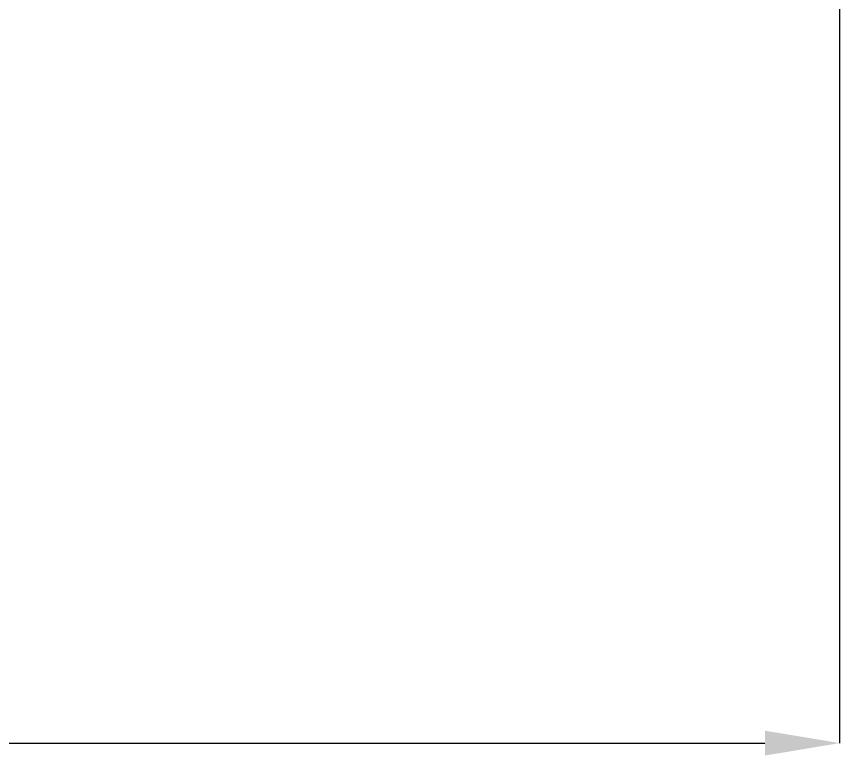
# Model space of a CAD drawing. Extents: x 16296677030 to 16296678045, y -37409617949 to -37409617205.
# Drawn here: x 16296677605.7 to 16296677649.81, y -37409617541.47 to -37409617501.84 of the extents above; entities that cross this region are included whole.
import ezdxf

# ---------------------------------------------------------------- set-up
doc = ezdxf.new("R2010")
doc.units = 0
doc.header["$LTSCALE"] = 10
doc.header["$MEASUREMENT"] = 0
doc.header["$PDMODE"] = 3
doc.header["$PDSIZE"] = -10
doc.layers.get('0').update_dxf_attribs({"linetype": 'CONTINUOUS'})
doc.layers.get('DEFPOINTS').update_dxf_attribs({"linetype": 'CONTINUOUS'})
doc.styles.add('Daelim Dimension', font='NanumGothic.ttf')
doc.dimstyles.new('DEFAULT', dxfattribs={"dimscale": 2, "dimtxt": 2, "dimasz": 2, "dimexe": 0, "dimexo": 2, "dimgap": 1, "dimtad": 1, "dimdec": 1, "dimzin": 9, "dimdsep": 46, "dimtxsty": 'Daelim Dimension', "dimcen": 0.5, "dimclrd": 252, "dimclre": 252, "dimclrt": 3, "dimadec": 1, "dimazin": 0, "dimtfac": 1, "dimtdec": 1, "dimtix": 1, "dimtmove": 0, "dimatfit": 3, "dimfxl": 1, "dimtolj": 1, "dimtzin": 1, "dimlwd": 9, "dimlwe": 9, "dimarcsym": 0})

# ---------------------------------------------------------------- blocks, each defined once
blk = doc.blocks.new('*D8')
at = {"color": 5, "lineweight": 9, "transparency": 16777216}
for p, q in [((16296677149.810579, -37409617492.266418), (16296677149.810579, -37409617540.79953)), ((16296677649.810579, -37409617492.266418), (16296677649.810579, -37409617540.79953)), ((16296677153.810579, -37409617540.79953), (16296677645.810579, -37409617540.79953))]:
    blk.add_line(p, q, dxfattribs=at)
at = {"color": 5, "transparency": 16777216}
for points in [[(16296677153.810579, -37409617540.132874), (16296677153.810579, -37409617541.466187), (16296677149.810579, -37409617540.79953)], [(16296677645.810579, -37409617540.132874), (16296677645.810579, -37409617541.466187), (16296677649.810579, -37409617540.79953)]]:
    blk.add_solid(points, dxfattribs=at)
at = {"layer": 'DEFPOINTS', "color": 0, "transparency": 16777216}
for p in [(16296677149.810579, -37409617488.266418), (16296677649.810579, -37409617488.266418), (16296677649.810579, -37409617540.79953)]:
    blk.add_point(p, dxfattribs=at)
at = {"color": 7, "transparency": 16777216, "insert": (16296677399.810579, -37409617531.198669), "char_height": 14, "attachment_point": 5, "style": 'Daelim Dimension'}
blk.add_mtext('\\A1;500', dxfattribs=at)

msp = doc.modelspace()

# ---------------------------------------------------------------- dimensions: what is measured, and where the dimension line sits
at = {"color": 5}
dim = msp.add_linear_dim(base=(16296677649.810579, -37409617540.79953), p1=(16296677149.810579, -37409617488.266418), p2=(16296677649.810579, -37409617488.266418), dimstyle='DEFAULT', override={"dimtxt": 7, "dimclrd": 5, "dimclre": 5, "dimclrt": 7}, dxfattribs=at)
dim.commit()
dim.dimension.update_dxf_attribs({"geometry": '*D8', "text_midpoint": (16296677399.810579, -37409617531.198669)})

doc.saveas('drawing.dxf')
